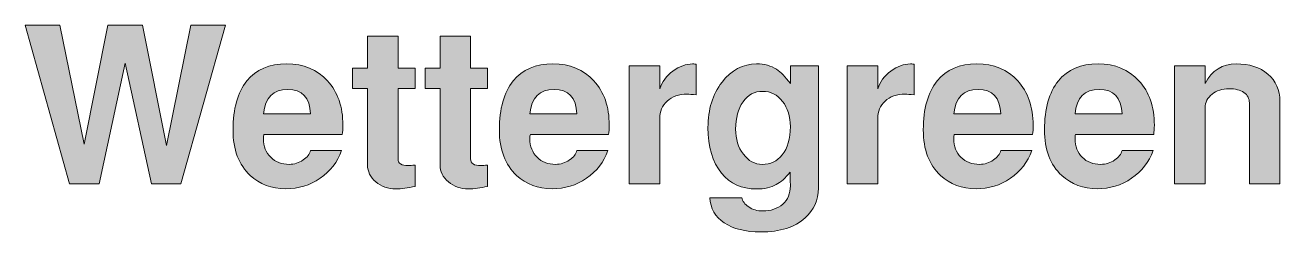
# Model space of a CAD drawing. Header units: inches. Extents: x 0.3 to 5.89, y -3.73 to -0.29.
# Drawn here: x 3.205 to 3.925, y -2.252 to -2.133 of the extents above; entities that cross this region are included whole.
import ezdxf

# ---------------------------------------------------------------- set-up
doc = ezdxf.new("R2010")
doc.units = ezdxf.units.IN
doc.header["$MEASUREMENT"] = 0
doc.layers.add('Layer 1', color=7, linetype='Continuous')

# ---------------------------------------------------------------- blocks, each defined once
blk = doc.blocks.new('block 28')
at = {"layer": 'Layer 1', "true_color": 0xed1f24}
h = blk.add_hatch(color=240, dxfattribs=at)
h.dxf.hatch_style = 2
h.paths.add_polyline_path([(3.31976, -2.13317), (3.29424, -2.22429), (3.27737, -2.22429), (3.2623, -2.15499), (3.24731, -2.22429), (3.23041, -2.22429), (3.20487, -2.13317), (3.22475, -2.13317), (3.23874, -2.20142), (3.25237, -2.13317), (3.27224, -2.13317), (3.28588, -2.20217), (3.29987, -2.13317)])
h = blk.add_hatch(color=240, dxfattribs=at)
h.dxf.hatch_style = 2
edge = h.paths.add_edge_path()
edge.add_spline(control_points=[(3.42849, -2.22567), (3.42441, -2.22666), (3.42071, -2.22717), (3.41737, -2.22717), (3.41295, -2.22717), (3.40917, -2.22581), (3.40599, -2.2231), (3.40283, -2.2204), (3.40125, -2.21716), (3.40125, -2.21341), (3.40125, -2.21341), (3.40125, -2.16954), (3.40125, -2.16954), (3.40125, -2.16954), (3.39262, -2.16954), (3.39262, -2.16954), (3.39262, -2.16954), (3.39262, -2.15792), (3.39262, -2.15792), (3.39262, -2.15792), (3.40125, -2.15792), (3.40125, -2.15792), (3.40125, -2.15792), (3.40125, -2.13954), (3.40125, -2.13954), (3.40125, -2.13954), (3.41874, -2.13954), (3.41874, -2.13954), (3.41874, -2.13954), (3.41874, -2.15792), (3.41874, -2.15792), (3.41874, -2.15792), (3.42849, -2.15792), (3.42849, -2.15792), (3.42849, -2.15792), (3.42849, -2.16954), (3.42849, -2.16954), (3.42849, -2.16954), (3.41874, -2.16954), (3.41874, -2.16954), (3.41874, -2.16954), (3.41874, -2.20991), (3.41874, -2.20991), (3.41874, -2.2125), (3.42071, -2.21379), (3.42463, -2.21379), (3.42554, -2.21371), (3.42683, -2.21362), (3.42849, -2.21354), (3.42849, -2.21354), (3.42849, -2.22567), (3.42849, -2.22567)], knot_values=[0, 0, 0, 0, 1, 1, 1, 2, 2, 2, 3, 3, 3, 4, 4, 4, 5, 5, 5, 6, 6, 6, 7, 7, 7, 8, 8, 8, 9, 9, 9, 10, 10, 10, 11, 11, 11, 12, 12, 12, 13, 13, 13, 14, 14, 14, 15, 15, 15, 16, 16, 16, 17, 17, 17, 17], degree=3, periodic=1)
h = blk.add_hatch(color=240, dxfattribs=at)
h.dxf.hatch_style = 2
edge = h.paths.add_edge_path()
edge.add_spline(control_points=[(3.47012, -2.22567), (3.46604, -2.22666), (3.46233, -2.22717), (3.459, -2.22717), (3.45458, -2.22717), (3.45079, -2.22581), (3.44762, -2.2231), (3.44446, -2.2204), (3.44287, -2.21716), (3.44287, -2.21341), (3.44287, -2.21341), (3.44287, -2.16954), (3.44287, -2.16954), (3.44287, -2.16954), (3.43424, -2.16954), (3.43424, -2.16954), (3.43424, -2.16954), (3.43424, -2.15792), (3.43424, -2.15792), (3.43424, -2.15792), (3.44287, -2.15792), (3.44287, -2.15792), (3.44287, -2.15792), (3.44287, -2.13954), (3.44287, -2.13954), (3.44287, -2.13954), (3.46037, -2.13954), (3.46037, -2.13954), (3.46037, -2.13954), (3.46037, -2.15792), (3.46037, -2.15792), (3.46037, -2.15792), (3.47012, -2.15792), (3.47012, -2.15792), (3.47012, -2.15792), (3.47012, -2.16954), (3.47012, -2.16954), (3.47012, -2.16954), (3.46037, -2.16954), (3.46037, -2.16954), (3.46037, -2.16954), (3.46037, -2.20991), (3.46037, -2.20991), (3.46037, -2.2125), (3.46233, -2.21379), (3.46625, -2.21379), (3.46716, -2.21371), (3.46845, -2.21362), (3.47012, -2.21354), (3.47012, -2.21354), (3.47012, -2.22567), (3.47012, -2.22567)], knot_values=[0, 0, 0, 0, 1, 1, 1, 2, 2, 2, 3, 3, 3, 4, 4, 4, 5, 5, 5, 6, 6, 6, 7, 7, 7, 8, 8, 8, 9, 9, 9, 10, 10, 10, 11, 11, 11, 12, 12, 12, 13, 13, 13, 14, 14, 14, 15, 15, 15, 16, 16, 16, 17, 17, 17, 17], degree=3, periodic=1)
h = blk.add_hatch(color=240, dxfattribs=at)
h.dxf.hatch_style = 2
edge = h.paths.add_edge_path()
edge.add_spline(control_points=[(3.38713, -2.19054), (3.38713, -2.19254), (3.387, -2.19434), (3.38675, -2.19592), (3.38675, -2.19592), (3.34188, -2.19592), (3.34188, -2.19592), (3.3417, -2.19642), (3.34162, -2.19721), (3.34162, -2.19829), (3.34162, -2.20271), (3.34299, -2.20627), (3.34572, -2.20898), (3.34843, -2.21169), (3.35198, -2.21304), (3.35636, -2.21304), (3.35925, -2.21304), (3.36194, -2.21221), (3.36441, -2.21054), (3.36664, -2.20896), (3.36804, -2.20717), (3.36863, -2.20517), (3.36863, -2.20517), (3.38638, -2.20517), (3.38638, -2.20517), (3.38405, -2.21175), (3.37994, -2.21704), (3.37406, -2.22104), (3.36819, -2.22504), (3.36163, -2.22704), (3.35437, -2.22704), (3.34629, -2.22704), (3.3395, -2.2245), (3.334, -2.21941), (3.32742, -2.21333), (3.32412, -2.20462), (3.32412, -2.19329), (3.32412, -2.18113), (3.32677, -2.17177), (3.33206, -2.16523), (3.33735, -2.15868), (3.34496, -2.15542), (3.35487, -2.15542), (3.36454, -2.15542), (3.37233, -2.15864), (3.37826, -2.1651), (3.38417, -2.17156), (3.38713, -2.18004), (3.38713, -2.19054)], knot_values=[0, 0, 0, 0, 1, 1, 1, 2, 2, 2, 3, 3, 3, 4, 4, 4, 5, 5, 5, 6, 6, 6, 7, 7, 7, 8, 8, 8, 9, 9, 9, 10, 10, 10, 11, 11, 11, 12, 12, 12, 13, 13, 13, 14, 14, 14, 15, 15, 15, 16, 16, 16, 16], degree=3, periodic=1)
edge = h.paths.add_edge_path()
edge.add_spline(control_points=[(3.36863, -2.18416), (3.36812, -2.17475), (3.36374, -2.17004), (3.35551, -2.17004), (3.34718, -2.17004), (3.34256, -2.17475), (3.34162, -2.18416), (3.34162, -2.18416), (3.36863, -2.18416), (3.36863, -2.18416)], knot_values=[0, 0, 0, 0, 1, 1, 1, 2, 2, 2, 3, 3, 3, 3], degree=3, periodic=1)
h = blk.add_hatch(color=240, dxfattribs=at)
h.dxf.hatch_style = 2
edge = h.paths.add_edge_path()
edge.add_spline(control_points=[(3.53988, -2.19054), (3.53988, -2.19254), (3.53975, -2.19434), (3.5395, -2.19592), (3.5395, -2.19592), (3.49463, -2.19592), (3.49463, -2.19592), (3.49445, -2.19642), (3.49437, -2.19721), (3.49437, -2.19829), (3.49437, -2.20271), (3.49574, -2.20627), (3.49847, -2.20898), (3.50118, -2.21169), (3.50473, -2.21304), (3.50911, -2.21304), (3.512, -2.21304), (3.51469, -2.21221), (3.51716, -2.21054), (3.5194, -2.20896), (3.52079, -2.20717), (3.52138, -2.20517), (3.52138, -2.20517), (3.53913, -2.20517), (3.53913, -2.20517), (3.5368, -2.21175), (3.53269, -2.21704), (3.52681, -2.22104), (3.52094, -2.22504), (3.51438, -2.22704), (3.50712, -2.22704), (3.49904, -2.22704), (3.49226, -2.2245), (3.48675, -2.21941), (3.48017, -2.21333), (3.47687, -2.20462), (3.47687, -2.19329), (3.47687, -2.18113), (3.47952, -2.17177), (3.48481, -2.16523), (3.4901, -2.15868), (3.49771, -2.15542), (3.50762, -2.15542), (3.51729, -2.15542), (3.52508, -2.15864), (3.53101, -2.1651), (3.53692, -2.17156), (3.53988, -2.18004), (3.53988, -2.19054)], knot_values=[0, 0, 0, 0, 1, 1, 1, 2, 2, 2, 3, 3, 3, 4, 4, 4, 5, 5, 5, 6, 6, 6, 7, 7, 7, 8, 8, 8, 9, 9, 9, 10, 10, 10, 11, 11, 11, 12, 12, 12, 13, 13, 13, 14, 14, 14, 15, 15, 15, 16, 16, 16, 16], degree=3, periodic=1)
edge = h.paths.add_edge_path()
edge.add_spline(control_points=[(3.52138, -2.18416), (3.52087, -2.17475), (3.51649, -2.17004), (3.50826, -2.17004), (3.49993, -2.17004), (3.49531, -2.17475), (3.49437, -2.18416), (3.49437, -2.18416), (3.52138, -2.18416), (3.52138, -2.18416)], knot_values=[0, 0, 0, 0, 1, 1, 1, 2, 2, 2, 3, 3, 3, 3], degree=3, periodic=1)
h = blk.add_hatch(color=240, dxfattribs=at)
h.dxf.hatch_style = 2
edge = h.paths.add_edge_path()
edge.add_spline(control_points=[(3.58975, -2.17316), (3.58742, -2.17291), (3.58571, -2.17279), (3.58462, -2.17279), (3.57971, -2.17279), (3.57585, -2.17411), (3.57307, -2.17673), (3.57027, -2.17936), (3.56887, -2.18266), (3.56887, -2.18667), (3.56887, -2.18667), (3.56887, -2.22429), (3.56887, -2.22429), (3.56887, -2.22429), (3.55138, -2.22429), (3.55138, -2.22429), (3.55138, -2.22429), (3.55138, -2.15654), (3.55138, -2.15654), (3.55138, -2.15654), (3.56887, -2.15654), (3.56887, -2.15654), (3.56887, -2.15654), (3.56887, -2.16966), (3.56887, -2.16966), (3.57012, -2.16566), (3.57262, -2.16229), (3.57638, -2.15954), (3.58012, -2.15679), (3.58388, -2.15542), (3.58762, -2.15542), (3.58804, -2.15542), (3.58875, -2.1555), (3.58975, -2.15567), (3.58975, -2.15567), (3.58975, -2.17316), (3.58975, -2.17316)], knot_values=[0, 0, 0, 0, 1, 1, 1, 2, 2, 2, 3, 3, 3, 4, 4, 4, 5, 5, 5, 6, 6, 6, 7, 7, 7, 8, 8, 8, 9, 9, 9, 10, 10, 10, 11, 11, 11, 12, 12, 12, 12], degree=3, periodic=1)
h = blk.add_hatch(color=240, dxfattribs=at)
h.dxf.hatch_style = 2
edge = h.paths.add_edge_path()
edge.add_spline(control_points=[(3.65987, -2.22679), (3.65987, -2.23354), (3.65734, -2.2392), (3.65225, -2.24379), (3.64634, -2.24913), (3.63787, -2.25179), (3.62687, -2.25179), (3.61796, -2.25179), (3.61093, -2.25006), (3.60581, -2.2466), (3.60068, -2.24314), (3.59791, -2.23833), (3.59749, -2.23216), (3.59749, -2.23216), (3.61584, -2.23216), (3.61584, -2.23216), (3.61627, -2.23416), (3.61761, -2.23593), (3.61987, -2.23748), (3.62212, -2.23902), (3.62481, -2.23979), (3.62792, -2.23979), (3.63261, -2.23979), (3.63642, -2.23848), (3.63935, -2.23585), (3.64228, -2.23323), (3.64374, -2.22975), (3.64374, -2.22542), (3.64374, -2.22091), (3.6437, -2.21829), (3.64362, -2.21754), (3.64086, -2.22096), (3.63822, -2.22333), (3.6357, -2.22466), (3.63269, -2.22633), (3.62888, -2.22717), (3.62427, -2.22717), (3.61589, -2.22717), (3.60923, -2.22413), (3.60429, -2.21804), (3.59909, -2.21171), (3.5965, -2.203), (3.5965, -2.19191), (3.5965, -2.18159), (3.59918, -2.17291), (3.60455, -2.16591), (3.6099, -2.15892), (3.61652, -2.15542), (3.6244, -2.15542), (3.62884, -2.15542), (3.63265, -2.15646), (3.63584, -2.15854), (3.63817, -2.16012), (3.64081, -2.16284), (3.64374, -2.16667), (3.64374, -2.16667), (3.64374, -2.15654), (3.64374, -2.15654), (3.64374, -2.15654), (3.65987, -2.15654), (3.65987, -2.15654), (3.65987, -2.15654), (3.65987, -2.22679), (3.65987, -2.22679)], knot_values=[0, 0, 0, 0, 1, 1, 1, 2, 2, 2, 3, 3, 3, 4, 4, 4, 5, 5, 5, 6, 6, 6, 7, 7, 7, 8, 8, 8, 9, 9, 9, 10, 10, 10, 11, 11, 11, 12, 12, 12, 13, 13, 13, 14, 14, 14, 15, 15, 15, 16, 16, 16, 17, 17, 17, 18, 18, 18, 19, 19, 19, 20, 20, 20, 21, 21, 21, 21], degree=3, periodic=1)
edge = h.paths.add_edge_path()
edge.add_spline(control_points=[(3.64374, -2.19141), (3.64374, -2.18558), (3.64225, -2.18075), (3.63926, -2.17691), (3.63624, -2.17308), (3.63246, -2.17116), (3.62788, -2.17116), (3.62321, -2.17116), (3.61945, -2.17318), (3.61662, -2.17723), (3.61378, -2.18127), (3.61237, -2.18646), (3.61237, -2.19279), (3.61237, -2.19854), (3.61385, -2.20336), (3.61681, -2.20723), (3.61976, -2.2111), (3.62337, -2.21304), (3.62762, -2.21304), (3.63228, -2.21304), (3.63608, -2.21125), (3.639, -2.20767), (3.64217, -2.20375), (3.64374, -2.19833), (3.64374, -2.19141)], knot_values=[0, 0, 0, 0, 1, 1, 1, 2, 2, 2, 3, 3, 3, 4, 4, 4, 5, 5, 5, 6, 6, 6, 7, 7, 7, 8, 8, 8, 8], degree=3, periodic=1)
h = blk.add_hatch(color=240, dxfattribs=at)
h.dxf.hatch_style = 2
edge = h.paths.add_edge_path()
edge.add_spline(control_points=[(3.71475, -2.17316), (3.71242, -2.17291), (3.71071, -2.17279), (3.70962, -2.17279), (3.70471, -2.17279), (3.70085, -2.17411), (3.69807, -2.17673), (3.69527, -2.17936), (3.69387, -2.18266), (3.69387, -2.18667), (3.69387, -2.18667), (3.69387, -2.22429), (3.69387, -2.22429), (3.69387, -2.22429), (3.67638, -2.22429), (3.67638, -2.22429), (3.67638, -2.22429), (3.67638, -2.15654), (3.67638, -2.15654), (3.67638, -2.15654), (3.69387, -2.15654), (3.69387, -2.15654), (3.69387, -2.15654), (3.69387, -2.16966), (3.69387, -2.16966), (3.69512, -2.16566), (3.69762, -2.16229), (3.70138, -2.15954), (3.70512, -2.15679), (3.70888, -2.15542), (3.71262, -2.15542), (3.71304, -2.15542), (3.71375, -2.1555), (3.71475, -2.15567), (3.71475, -2.15567), (3.71475, -2.17316), (3.71475, -2.17316)], knot_values=[0, 0, 0, 0, 1, 1, 1, 2, 2, 2, 3, 3, 3, 4, 4, 4, 5, 5, 5, 6, 6, 6, 7, 7, 7, 8, 8, 8, 9, 9, 9, 10, 10, 10, 11, 11, 11, 12, 12, 12, 12], degree=3, periodic=1)
h = blk.add_hatch(color=240, dxfattribs=at)
h.dxf.hatch_style = 2
edge = h.paths.add_edge_path()
edge.add_spline(control_points=[(3.783, -2.19054), (3.783, -2.19254), (3.78288, -2.19434), (3.78262, -2.19592), (3.78262, -2.19592), (3.73775, -2.19592), (3.73775, -2.19592), (3.73758, -2.19642), (3.73749, -2.19721), (3.73749, -2.19829), (3.73749, -2.20271), (3.73886, -2.20627), (3.74159, -2.20898), (3.7443, -2.21169), (3.74786, -2.21304), (3.75224, -2.21304), (3.75513, -2.21304), (3.75781, -2.21221), (3.76028, -2.21054), (3.76252, -2.20896), (3.76392, -2.20717), (3.7645, -2.20517), (3.7645, -2.20517), (3.78225, -2.20517), (3.78225, -2.20517), (3.77992, -2.21175), (3.77581, -2.21704), (3.76994, -2.22104), (3.76407, -2.22504), (3.7575, -2.22704), (3.75024, -2.22704), (3.74216, -2.22704), (3.73538, -2.2245), (3.72987, -2.21941), (3.72329, -2.21333), (3.72, -2.20462), (3.72, -2.19329), (3.72, -2.18113), (3.72264, -2.17177), (3.72793, -2.16523), (3.73322, -2.15868), (3.74083, -2.15542), (3.75075, -2.15542), (3.76042, -2.15542), (3.7682, -2.15864), (3.77413, -2.1651), (3.78004, -2.17156), (3.783, -2.18004), (3.783, -2.19054)], knot_values=[0, 0, 0, 0, 1, 1, 1, 2, 2, 2, 3, 3, 3, 4, 4, 4, 5, 5, 5, 6, 6, 6, 7, 7, 7, 8, 8, 8, 9, 9, 9, 10, 10, 10, 11, 11, 11, 12, 12, 12, 13, 13, 13, 14, 14, 14, 15, 15, 15, 16, 16, 16, 16], degree=3, periodic=1)
edge = h.paths.add_edge_path()
edge.add_spline(control_points=[(3.7645, -2.18416), (3.764, -2.17475), (3.75962, -2.17004), (3.75138, -2.17004), (3.74306, -2.17004), (3.73843, -2.17475), (3.73749, -2.18416), (3.73749, -2.18416), (3.7645, -2.18416), (3.7645, -2.18416)], knot_values=[0, 0, 0, 0, 1, 1, 1, 2, 2, 2, 3, 3, 3, 3], degree=3, periodic=1)
h = blk.add_hatch(color=240, dxfattribs=at)
h.dxf.hatch_style = 2
edge = h.paths.add_edge_path()
edge.add_spline(control_points=[(3.85251, -2.19054), (3.85251, -2.19254), (3.85239, -2.19434), (3.85213, -2.19592), (3.85213, -2.19592), (3.80726, -2.19592), (3.80726, -2.19592), (3.80709, -2.19642), (3.80701, -2.19721), (3.80701, -2.19829), (3.80701, -2.20271), (3.80838, -2.20627), (3.8111, -2.20898), (3.81382, -2.21169), (3.81737, -2.21304), (3.82175, -2.21304), (3.82464, -2.21304), (3.82732, -2.21221), (3.82979, -2.21054), (3.83203, -2.20896), (3.83343, -2.20717), (3.83401, -2.20517), (3.83401, -2.20517), (3.85177, -2.20517), (3.85177, -2.20517), (3.84943, -2.21175), (3.84532, -2.21704), (3.83945, -2.22104), (3.83358, -2.22504), (3.82701, -2.22704), (3.81976, -2.22704), (3.81167, -2.22704), (3.80489, -2.2245), (3.79938, -2.21941), (3.79281, -2.21333), (3.78951, -2.20462), (3.78951, -2.19329), (3.78951, -2.18113), (3.79215, -2.17177), (3.79744, -2.16523), (3.80273, -2.15868), (3.81034, -2.15542), (3.82026, -2.15542), (3.82993, -2.15542), (3.83771, -2.15864), (3.84364, -2.1651), (3.84956, -2.17156), (3.85251, -2.18004), (3.85251, -2.19054)], knot_values=[0, 0, 0, 0, 1, 1, 1, 2, 2, 2, 3, 3, 3, 4, 4, 4, 5, 5, 5, 6, 6, 6, 7, 7, 7, 8, 8, 8, 9, 9, 9, 10, 10, 10, 11, 11, 11, 12, 12, 12, 13, 13, 13, 14, 14, 14, 15, 15, 15, 16, 16, 16, 16], degree=3, periodic=1)
edge = h.paths.add_edge_path()
edge.add_spline(control_points=[(3.83401, -2.18416), (3.83351, -2.17475), (3.82913, -2.17004), (3.8209, -2.17004), (3.81257, -2.17004), (3.80794, -2.17475), (3.80701, -2.18416), (3.80701, -2.18416), (3.83401, -2.18416), (3.83401, -2.18416)], knot_values=[0, 0, 0, 0, 1, 1, 1, 2, 2, 2, 3, 3, 3, 3], degree=3, periodic=1)
h = blk.add_hatch(color=240, dxfattribs=at)
h.dxf.hatch_style = 2
edge = h.paths.add_edge_path()
edge.add_spline(control_points=[(3.92451, -2.22429), (3.92451, -2.22429), (3.90701, -2.22429), (3.90701, -2.22429), (3.90701, -2.22429), (3.90701, -2.17779), (3.90701, -2.17779), (3.90701, -2.17529), (3.90597, -2.17331), (3.90389, -2.17185), (3.9018, -2.1704), (3.89897, -2.16966), (3.89539, -2.16966), (3.89147, -2.16966), (3.8882, -2.17071), (3.88557, -2.17279), (3.88295, -2.17487), (3.88163, -2.1775), (3.88163, -2.18066), (3.88163, -2.18066), (3.88163, -2.22429), (3.88163, -2.22429), (3.88163, -2.22429), (3.86414, -2.22429), (3.86414, -2.22429), (3.86414, -2.22429), (3.86414, -2.15654), (3.86414, -2.15654), (3.86414, -2.15654), (3.88163, -2.15654), (3.88163, -2.15654), (3.88163, -2.15654), (3.88163, -2.16667), (3.88163, -2.16667), (3.88555, -2.15917), (3.89147, -2.15542), (3.89939, -2.15542), (3.90697, -2.15542), (3.91305, -2.15738), (3.91763, -2.16129), (3.92221, -2.16521), (3.92451, -2.17038), (3.92451, -2.17679), (3.92451, -2.17679), (3.92451, -2.22429), (3.92451, -2.22429)], knot_values=[0, 0, 0, 0, 1, 1, 1, 2, 2, 2, 3, 3, 3, 4, 4, 4, 5, 5, 5, 6, 6, 6, 7, 7, 7, 8, 8, 8, 9, 9, 9, 10, 10, 10, 11, 11, 11, 12, 12, 12, 13, 13, 13, 14, 14, 14, 15, 15, 15, 15], degree=3, periodic=1)
at = {"layer": 'Layer 1', "lineweight": 0}
blk.add_lwpolyline([(3.31976, -2.13317), (3.29424, -2.22429), (3.27737, -2.22429), (3.2623, -2.15499), (3.24731, -2.22429), (3.23041, -2.22429), (3.20487, -2.13317), (3.22475, -2.13317), (3.23874, -2.20142), (3.25237, -2.13317), (3.27224, -2.13317), (3.28588, -2.20217), (3.29987, -2.13317), (3.31976, -2.13317)], dxfattribs=at)
for points, knots in [([(3.42849, -2.22567), (3.42441, -2.22666), (3.42071, -2.22717), (3.41737, -2.22717), (3.41295, -2.22717), (3.40917, -2.22581), (3.40599, -2.2231), (3.40283, -2.2204), (3.40125, -2.21716), (3.40125, -2.21341), (3.40125, -2.21341), (3.40125, -2.16954), (3.40125, -2.16954), (3.40125, -2.16954), (3.39262, -2.16954), (3.39262, -2.16954), (3.39262, -2.16954), (3.39262, -2.15792), (3.39262, -2.15792), (3.39262, -2.15792), (3.40125, -2.15792), (3.40125, -2.15792), (3.40125, -2.15792), (3.40125, -2.13954), (3.40125, -2.13954), (3.40125, -2.13954), (3.41874, -2.13954), (3.41874, -2.13954), (3.41874, -2.13954), (3.41874, -2.15792), (3.41874, -2.15792), (3.41874, -2.15792), (3.42849, -2.15792), (3.42849, -2.15792), (3.42849, -2.15792), (3.42849, -2.16954), (3.42849, -2.16954), (3.42849, -2.16954), (3.41874, -2.16954), (3.41874, -2.16954), (3.41874, -2.16954), (3.41874, -2.20991), (3.41874, -2.20991), (3.41874, -2.2125), (3.42071, -2.21379), (3.42463, -2.21379), (3.42554, -2.21371), (3.42683, -2.21362), (3.42849, -2.21354), (3.42849, -2.21354), (3.42849, -2.22567), (3.42849, -2.22567)], [0, 0, 0, 0, 1, 1, 1, 2, 2, 2, 3, 3, 3, 4, 4, 4, 5, 5, 5, 6, 6, 6, 7, 7, 7, 8, 8, 8, 9, 9, 9, 10, 10, 10, 11, 11, 11, 12, 12, 12, 13, 13, 13, 14, 14, 14, 15, 15, 15, 16, 16, 16, 17, 17, 17, 17]), ([(3.47012, -2.22567), (3.46604, -2.22666), (3.46233, -2.22717), (3.459, -2.22717), (3.45458, -2.22717), (3.45079, -2.22581), (3.44762, -2.2231), (3.44446, -2.2204), (3.44287, -2.21716), (3.44287, -2.21341), (3.44287, -2.21341), (3.44287, -2.16954), (3.44287, -2.16954), (3.44287, -2.16954), (3.43424, -2.16954), (3.43424, -2.16954), (3.43424, -2.16954), (3.43424, -2.15792), (3.43424, -2.15792), (3.43424, -2.15792), (3.44287, -2.15792), (3.44287, -2.15792), (3.44287, -2.15792), (3.44287, -2.13954), (3.44287, -2.13954), (3.44287, -2.13954), (3.46037, -2.13954), (3.46037, -2.13954), (3.46037, -2.13954), (3.46037, -2.15792), (3.46037, -2.15792), (3.46037, -2.15792), (3.47012, -2.15792), (3.47012, -2.15792), (3.47012, -2.15792), (3.47012, -2.16954), (3.47012, -2.16954), (3.47012, -2.16954), (3.46037, -2.16954), (3.46037, -2.16954), (3.46037, -2.16954), (3.46037, -2.20991), (3.46037, -2.20991), (3.46037, -2.2125), (3.46233, -2.21379), (3.46625, -2.21379), (3.46716, -2.21371), (3.46845, -2.21362), (3.47012, -2.21354), (3.47012, -2.21354), (3.47012, -2.22567), (3.47012, -2.22567)], [0, 0, 0, 0, 1, 1, 1, 2, 2, 2, 3, 3, 3, 4, 4, 4, 5, 5, 5, 6, 6, 6, 7, 7, 7, 8, 8, 8, 9, 9, 9, 10, 10, 10, 11, 11, 11, 12, 12, 12, 13, 13, 13, 14, 14, 14, 15, 15, 15, 16, 16, 16, 17, 17, 17, 17]), ([(3.38713, -2.19054), (3.38713, -2.19254), (3.387, -2.19434), (3.38675, -2.19592), (3.38675, -2.19592), (3.34188, -2.19592), (3.34188, -2.19592), (3.3417, -2.19642), (3.34162, -2.19721), (3.34162, -2.19829), (3.34162, -2.20271), (3.34299, -2.20627), (3.34572, -2.20898), (3.34843, -2.21169), (3.35198, -2.21304), (3.35636, -2.21304), (3.35925, -2.21304), (3.36194, -2.21221), (3.36441, -2.21054), (3.36664, -2.20896), (3.36804, -2.20717), (3.36863, -2.20517), (3.36863, -2.20517), (3.38638, -2.20517), (3.38638, -2.20517), (3.38405, -2.21175), (3.37994, -2.21704), (3.37406, -2.22104), (3.36819, -2.22504), (3.36163, -2.22704), (3.35437, -2.22704), (3.34629, -2.22704), (3.3395, -2.2245), (3.334, -2.21941), (3.32742, -2.21333), (3.32412, -2.20462), (3.32412, -2.19329), (3.32412, -2.18113), (3.32677, -2.17177), (3.33206, -2.16523), (3.33735, -2.15868), (3.34496, -2.15542), (3.35487, -2.15542), (3.36454, -2.15542), (3.37233, -2.15864), (3.37826, -2.1651), (3.38417, -2.17156), (3.38713, -2.18004), (3.38713, -2.19054)], [0, 0, 0, 0, 1, 1, 1, 2, 2, 2, 3, 3, 3, 4, 4, 4, 5, 5, 5, 6, 6, 6, 7, 7, 7, 8, 8, 8, 9, 9, 9, 10, 10, 10, 11, 11, 11, 12, 12, 12, 13, 13, 13, 14, 14, 14, 15, 15, 15, 16, 16, 16, 16]), ([(3.53988, -2.19054), (3.53988, -2.19254), (3.53975, -2.19434), (3.5395, -2.19592), (3.5395, -2.19592), (3.49463, -2.19592), (3.49463, -2.19592), (3.49445, -2.19642), (3.49437, -2.19721), (3.49437, -2.19829), (3.49437, -2.20271), (3.49574, -2.20627), (3.49847, -2.20898), (3.50118, -2.21169), (3.50473, -2.21304), (3.50911, -2.21304), (3.512, -2.21304), (3.51469, -2.21221), (3.51716, -2.21054), (3.5194, -2.20896), (3.52079, -2.20717), (3.52138, -2.20517), (3.52138, -2.20517), (3.53913, -2.20517), (3.53913, -2.20517), (3.5368, -2.21175), (3.53269, -2.21704), (3.52681, -2.22104), (3.52094, -2.22504), (3.51438, -2.22704), (3.50712, -2.22704), (3.49904, -2.22704), (3.49226, -2.2245), (3.48675, -2.21941), (3.48017, -2.21333), (3.47687, -2.20462), (3.47687, -2.19329), (3.47687, -2.18113), (3.47952, -2.17177), (3.48481, -2.16523), (3.4901, -2.15868), (3.49771, -2.15542), (3.50762, -2.15542), (3.51729, -2.15542), (3.52508, -2.15864), (3.53101, -2.1651), (3.53692, -2.17156), (3.53988, -2.18004), (3.53988, -2.19054)], [0, 0, 0, 0, 1, 1, 1, 2, 2, 2, 3, 3, 3, 4, 4, 4, 5, 5, 5, 6, 6, 6, 7, 7, 7, 8, 8, 8, 9, 9, 9, 10, 10, 10, 11, 11, 11, 12, 12, 12, 13, 13, 13, 14, 14, 14, 15, 15, 15, 16, 16, 16, 16]), ([(3.58975, -2.17316), (3.58742, -2.17291), (3.58571, -2.17279), (3.58462, -2.17279), (3.57971, -2.17279), (3.57585, -2.17411), (3.57307, -2.17673), (3.57027, -2.17936), (3.56887, -2.18266), (3.56887, -2.18667), (3.56887, -2.18667), (3.56887, -2.22429), (3.56887, -2.22429), (3.56887, -2.22429), (3.55138, -2.22429), (3.55138, -2.22429), (3.55138, -2.22429), (3.55138, -2.15654), (3.55138, -2.15654), (3.55138, -2.15654), (3.56887, -2.15654), (3.56887, -2.15654), (3.56887, -2.15654), (3.56887, -2.16966), (3.56887, -2.16966), (3.57012, -2.16566), (3.57262, -2.16229), (3.57638, -2.15954), (3.58012, -2.15679), (3.58388, -2.15542), (3.58762, -2.15542), (3.58804, -2.15542), (3.58875, -2.1555), (3.58975, -2.15567), (3.58975, -2.15567), (3.58975, -2.17316), (3.58975, -2.17316)], [0, 0, 0, 0, 1, 1, 1, 2, 2, 2, 3, 3, 3, 4, 4, 4, 5, 5, 5, 6, 6, 6, 7, 7, 7, 8, 8, 8, 9, 9, 9, 10, 10, 10, 11, 11, 11, 12, 12, 12, 12]), ([(3.65987, -2.22679), (3.65987, -2.23354), (3.65734, -2.2392), (3.65225, -2.24379), (3.64634, -2.24913), (3.63787, -2.25179), (3.62687, -2.25179), (3.61796, -2.25179), (3.61093, -2.25006), (3.60581, -2.2466), (3.60068, -2.24314), (3.59791, -2.23833), (3.59749, -2.23216), (3.59749, -2.23216), (3.61584, -2.23216), (3.61584, -2.23216), (3.61627, -2.23416), (3.61761, -2.23593), (3.61987, -2.23748), (3.62212, -2.23902), (3.62481, -2.23979), (3.62792, -2.23979), (3.63261, -2.23979), (3.63642, -2.23848), (3.63935, -2.23585), (3.64228, -2.23323), (3.64374, -2.22975), (3.64374, -2.22542), (3.64374, -2.22091), (3.6437, -2.21829), (3.64362, -2.21754), (3.64086, -2.22096), (3.63822, -2.22333), (3.6357, -2.22466), (3.63269, -2.22633), (3.62888, -2.22717), (3.62427, -2.22717), (3.61589, -2.22717), (3.60923, -2.22413), (3.60429, -2.21804), (3.59909, -2.21171), (3.5965, -2.203), (3.5965, -2.19191), (3.5965, -2.18159), (3.59918, -2.17291), (3.60455, -2.16591), (3.6099, -2.15892), (3.61652, -2.15542), (3.6244, -2.15542), (3.62884, -2.15542), (3.63265, -2.15646), (3.63584, -2.15854), (3.63817, -2.16012), (3.64081, -2.16284), (3.64374, -2.16667), (3.64374, -2.16667), (3.64374, -2.15654), (3.64374, -2.15654), (3.64374, -2.15654), (3.65987, -2.15654), (3.65987, -2.15654), (3.65987, -2.15654), (3.65987, -2.22679), (3.65987, -2.22679)], [0, 0, 0, 0, 1, 1, 1, 2, 2, 2, 3, 3, 3, 4, 4, 4, 5, 5, 5, 6, 6, 6, 7, 7, 7, 8, 8, 8, 9, 9, 9, 10, 10, 10, 11, 11, 11, 12, 12, 12, 13, 13, 13, 14, 14, 14, 15, 15, 15, 16, 16, 16, 17, 17, 17, 18, 18, 18, 19, 19, 19, 20, 20, 20, 21, 21, 21, 21]), ([(3.71475, -2.17316), (3.71242, -2.17291), (3.71071, -2.17279), (3.70962, -2.17279), (3.70471, -2.17279), (3.70085, -2.17411), (3.69807, -2.17673), (3.69527, -2.17936), (3.69387, -2.18266), (3.69387, -2.18667), (3.69387, -2.18667), (3.69387, -2.22429), (3.69387, -2.22429), (3.69387, -2.22429), (3.67638, -2.22429), (3.67638, -2.22429), (3.67638, -2.22429), (3.67638, -2.15654), (3.67638, -2.15654), (3.67638, -2.15654), (3.69387, -2.15654), (3.69387, -2.15654), (3.69387, -2.15654), (3.69387, -2.16966), (3.69387, -2.16966), (3.69512, -2.16566), (3.69762, -2.16229), (3.70138, -2.15954), (3.70512, -2.15679), (3.70888, -2.15542), (3.71262, -2.15542), (3.71304, -2.15542), (3.71375, -2.1555), (3.71475, -2.15567), (3.71475, -2.15567), (3.71475, -2.17316), (3.71475, -2.17316)], [0, 0, 0, 0, 1, 1, 1, 2, 2, 2, 3, 3, 3, 4, 4, 4, 5, 5, 5, 6, 6, 6, 7, 7, 7, 8, 8, 8, 9, 9, 9, 10, 10, 10, 11, 11, 11, 12, 12, 12, 12]), ([(3.783, -2.19054), (3.783, -2.19254), (3.78288, -2.19434), (3.78262, -2.19592), (3.78262, -2.19592), (3.73775, -2.19592), (3.73775, -2.19592), (3.73758, -2.19642), (3.73749, -2.19721), (3.73749, -2.19829), (3.73749, -2.20271), (3.73886, -2.20627), (3.74159, -2.20898), (3.7443, -2.21169), (3.74786, -2.21304), (3.75224, -2.21304), (3.75513, -2.21304), (3.75781, -2.21221), (3.76028, -2.21054), (3.76252, -2.20896), (3.76392, -2.20717), (3.7645, -2.20517), (3.7645, -2.20517), (3.78225, -2.20517), (3.78225, -2.20517), (3.77992, -2.21175), (3.77581, -2.21704), (3.76994, -2.22104), (3.76407, -2.22504), (3.7575, -2.22704), (3.75024, -2.22704), (3.74216, -2.22704), (3.73538, -2.2245), (3.72987, -2.21941), (3.72329, -2.21333), (3.72, -2.20462), (3.72, -2.19329), (3.72, -2.18113), (3.72264, -2.17177), (3.72793, -2.16523), (3.73322, -2.15868), (3.74083, -2.15542), (3.75075, -2.15542), (3.76042, -2.15542), (3.7682, -2.15864), (3.77413, -2.1651), (3.78004, -2.17156), (3.783, -2.18004), (3.783, -2.19054)], [0, 0, 0, 0, 1, 1, 1, 2, 2, 2, 3, 3, 3, 4, 4, 4, 5, 5, 5, 6, 6, 6, 7, 7, 7, 8, 8, 8, 9, 9, 9, 10, 10, 10, 11, 11, 11, 12, 12, 12, 13, 13, 13, 14, 14, 14, 15, 15, 15, 16, 16, 16, 16]), ([(3.85251, -2.19054), (3.85251, -2.19254), (3.85239, -2.19434), (3.85213, -2.19592), (3.85213, -2.19592), (3.80726, -2.19592), (3.80726, -2.19592), (3.80709, -2.19642), (3.80701, -2.19721), (3.80701, -2.19829), (3.80701, -2.20271), (3.80838, -2.20627), (3.8111, -2.20898), (3.81382, -2.21169), (3.81737, -2.21304), (3.82175, -2.21304), (3.82464, -2.21304), (3.82732, -2.21221), (3.82979, -2.21054), (3.83203, -2.20896), (3.83343, -2.20717), (3.83401, -2.20517), (3.83401, -2.20517), (3.85177, -2.20517), (3.85177, -2.20517), (3.84943, -2.21175), (3.84532, -2.21704), (3.83945, -2.22104), (3.83358, -2.22504), (3.82701, -2.22704), (3.81976, -2.22704), (3.81167, -2.22704), (3.80489, -2.2245), (3.79938, -2.21941), (3.79281, -2.21333), (3.78951, -2.20462), (3.78951, -2.19329), (3.78951, -2.18113), (3.79215, -2.17177), (3.79744, -2.16523), (3.80273, -2.15868), (3.81034, -2.15542), (3.82026, -2.15542), (3.82993, -2.15542), (3.83771, -2.15864), (3.84364, -2.1651), (3.84956, -2.17156), (3.85251, -2.18004), (3.85251, -2.19054)], [0, 0, 0, 0, 1, 1, 1, 2, 2, 2, 3, 3, 3, 4, 4, 4, 5, 5, 5, 6, 6, 6, 7, 7, 7, 8, 8, 8, 9, 9, 9, 10, 10, 10, 11, 11, 11, 12, 12, 12, 13, 13, 13, 14, 14, 14, 15, 15, 15, 16, 16, 16, 16]), ([(3.92451, -2.22429), (3.92451, -2.22429), (3.90701, -2.22429), (3.90701, -2.22429), (3.90701, -2.22429), (3.90701, -2.17779), (3.90701, -2.17779), (3.90701, -2.17529), (3.90597, -2.17331), (3.90389, -2.17185), (3.9018, -2.1704), (3.89897, -2.16966), (3.89539, -2.16966), (3.89147, -2.16966), (3.8882, -2.17071), (3.88557, -2.17279), (3.88295, -2.17487), (3.88163, -2.1775), (3.88163, -2.18066), (3.88163, -2.18066), (3.88163, -2.22429), (3.88163, -2.22429), (3.88163, -2.22429), (3.86414, -2.22429), (3.86414, -2.22429), (3.86414, -2.22429), (3.86414, -2.15654), (3.86414, -2.15654), (3.86414, -2.15654), (3.88163, -2.15654), (3.88163, -2.15654), (3.88163, -2.15654), (3.88163, -2.16667), (3.88163, -2.16667), (3.88555, -2.15917), (3.89147, -2.15542), (3.89939, -2.15542), (3.90697, -2.15542), (3.91305, -2.15738), (3.91763, -2.16129), (3.92221, -2.16521), (3.92451, -2.17038), (3.92451, -2.17679), (3.92451, -2.17679), (3.92451, -2.22429), (3.92451, -2.22429)], [0, 0, 0, 0, 1, 1, 1, 2, 2, 2, 3, 3, 3, 4, 4, 4, 5, 5, 5, 6, 6, 6, 7, 7, 7, 8, 8, 8, 9, 9, 9, 10, 10, 10, 11, 11, 11, 12, 12, 12, 13, 13, 13, 14, 14, 14, 15, 15, 15, 15]), ([(3.36863, -2.18416), (3.36812, -2.17475), (3.36374, -2.17004), (3.35551, -2.17004), (3.34718, -2.17004), (3.34256, -2.17475), (3.34162, -2.18416), (3.34162, -2.18416), (3.36863, -2.18416), (3.36863, -2.18416)], [0, 0, 0, 0, 1, 1, 1, 2, 2, 2, 3, 3, 3, 3]), ([(3.52138, -2.18416), (3.52087, -2.17475), (3.51649, -2.17004), (3.50826, -2.17004), (3.49993, -2.17004), (3.49531, -2.17475), (3.49437, -2.18416), (3.49437, -2.18416), (3.52138, -2.18416), (3.52138, -2.18416)], [0, 0, 0, 0, 1, 1, 1, 2, 2, 2, 3, 3, 3, 3]), ([(3.64374, -2.19141), (3.64374, -2.18558), (3.64225, -2.18075), (3.63926, -2.17691), (3.63624, -2.17308), (3.63246, -2.17116), (3.62788, -2.17116), (3.62321, -2.17116), (3.61945, -2.17318), (3.61662, -2.17723), (3.61378, -2.18127), (3.61237, -2.18646), (3.61237, -2.19279), (3.61237, -2.19854), (3.61385, -2.20336), (3.61681, -2.20723), (3.61976, -2.2111), (3.62337, -2.21304), (3.62762, -2.21304), (3.63228, -2.21304), (3.63608, -2.21125), (3.639, -2.20767), (3.64217, -2.20375), (3.64374, -2.19833), (3.64374, -2.19141)], [0, 0, 0, 0, 1, 1, 1, 2, 2, 2, 3, 3, 3, 4, 4, 4, 5, 5, 5, 6, 6, 6, 7, 7, 7, 8, 8, 8, 8]), ([(3.7645, -2.18416), (3.764, -2.17475), (3.75962, -2.17004), (3.75138, -2.17004), (3.74306, -2.17004), (3.73843, -2.17475), (3.73749, -2.18416), (3.73749, -2.18416), (3.7645, -2.18416), (3.7645, -2.18416)], [0, 0, 0, 0, 1, 1, 1, 2, 2, 2, 3, 3, 3, 3]), ([(3.83401, -2.18416), (3.83351, -2.17475), (3.82913, -2.17004), (3.8209, -2.17004), (3.81257, -2.17004), (3.80794, -2.17475), (3.80701, -2.18416), (3.80701, -2.18416), (3.83401, -2.18416), (3.83401, -2.18416)], [0, 0, 0, 0, 1, 1, 1, 2, 2, 2, 3, 3, 3, 3])]:
    blk.add_open_spline(points, degree=3, knots=knots, dxfattribs=at)
blk = doc.blocks.new('block 27')
at = {"layer": 'Layer 1'}
blk.add_blockref('block 28', (0, 0), dxfattribs=at)

msp = doc.modelspace()

# ---------------------------------------------------------------- block references
at = {"layer": 'Layer 1'}
msp.add_blockref('block 27', (0, 0), dxfattribs=at)

doc.saveas('drawing.dxf')
